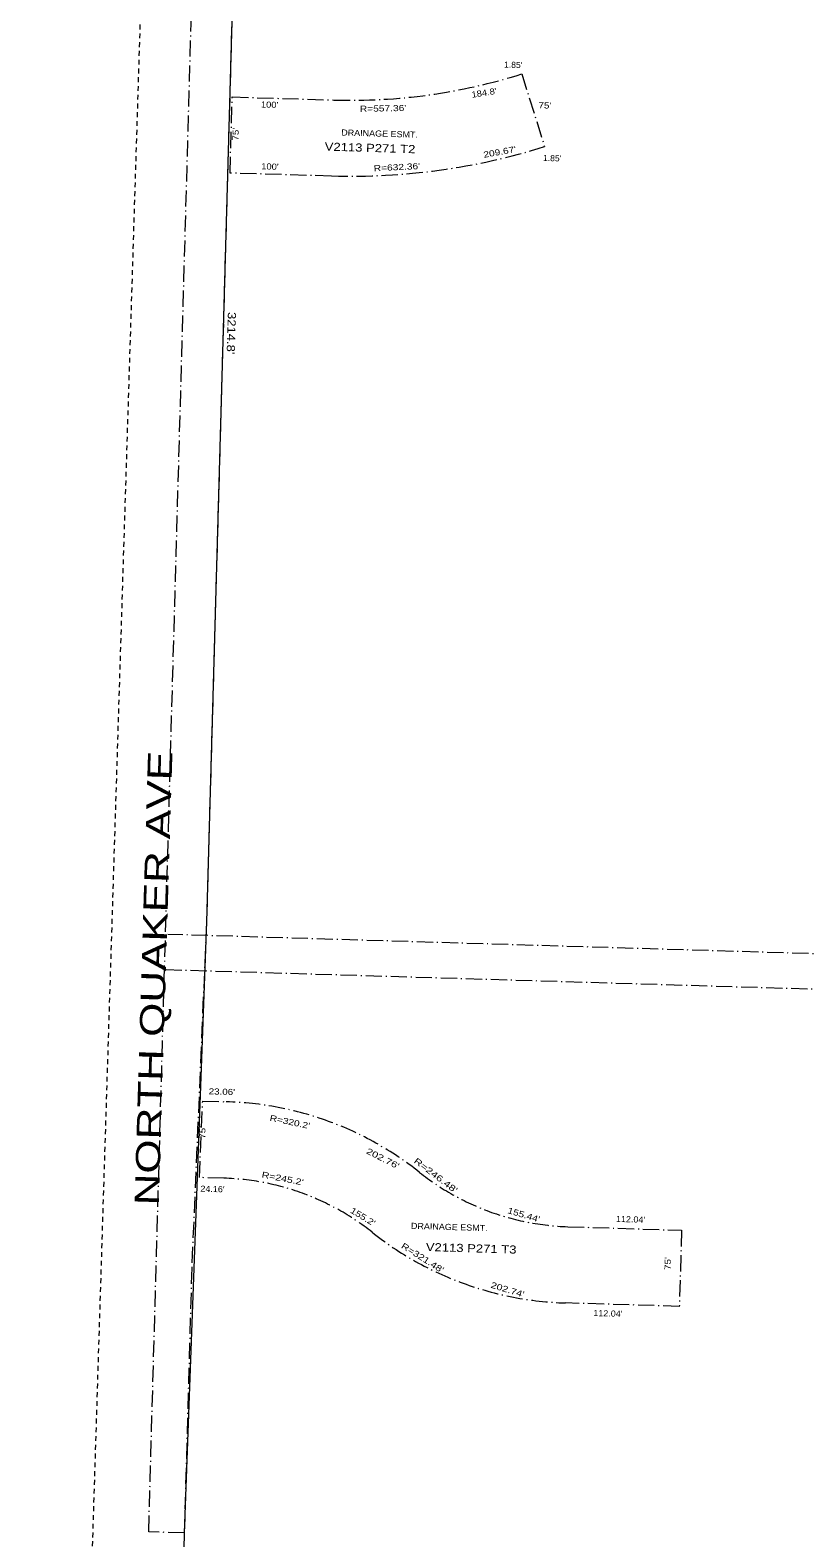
# Model space of a CAD drawing. Extents: x 931833 to 937396, y 7284156 to 7289627.
# Drawn here: x 931958 to 932721, y 7286348 to 7287834 of the extents above; entities that cross this region are included whole.
import ezdxf
from ezdxf.enums import TextEntityAlignment as Align

# ---------------------------------------------------------------- set-up
doc = ezdxf.new("R2010")
doc.units = 0
doc.header["$LTSCALE"] = 3.2
doc.linetypes.add('DOT_DASHED', pattern=[7.7, 5, -1.2, 0.3, -1.2])
doc.linetypes.add('SHORT_DASHED', pattern=[2.7, 1.5, -1.2])
for name, color, linetype, lineweight in [('1', 7, 'SHORT_DASHED', 13), ('21', 7, 'DOT_DASHED', 13), ('6', 7, 'Continuous', 13)]:
    doc.layers.add(name, color=color, linetype=linetype, lineweight=lineweight)
for name, color, linetype in [('11', 7, 'Continuous'), ('13', 7, 'Continuous'), ('19', 7, 'Continuous'), ('22', 7, 'Continuous')]:
    doc.layers.add(name, color=color, linetype=linetype)

msp = doc.modelspace()

# ---------------------------------------------------------------- linework, layer by layer
at = {"layer": '1'}
msp.add_lwpolyline([(931958.046, 7284388.823), (937216.06, 7284229.243), (937378.045, 7289468.687), (932122.06, 7289626.607)], close=True, dxfattribs=at)
at = {"layer": '21'}
for p, q in [((932441.733, 7287790.461), (932464.258, 7287718.923)), ((932254.64, 7287690.039), (932254.632, 7287689.797)), ((936196.609, 7286819.455), (932093.561, 7286942.879)), ((936195.556, 7286784.472), (932091.751, 7286907.918))]:
    msp.add_line(p, q, dxfattribs=at)
msp.add_lwpolyline([(932189.627, 7289022.263), (932131.58, 7286955.237), (932117.011, 7286614.518), (932109.674, 7286353.262), (932074.69, 7286354.314), (932149.644, 7289023.462), (932189.626, 7289022.26)], close=True, dxfattribs=at)
for points in [[(932254.632, 7287689.797), (932154.678, 7287692.804), (932156.933, 7287767.77), (932256.888, 7287764.763)], [(932148.734, 7286702.66), (932124.583, 7286703.335), (932127.789, 7286778.653), (932150.84, 7286778.006)], [(932487.115, 7286654.94), (932599.099, 7286651.408), (932596.845, 7286576.442), (932484.855, 7286579.811)]]:
    msp.add_lwpolyline(points, dxfattribs=at)
for centre, radius, start, end in [((932273.646, 7288321.871), 557.36, 268.277, 287.55243), ((932274.345, 7288322.092), 632.36, 268.2143, 287.47707), ((932141.856, 7286458.112), 320.02, 51.47464, 88.39123), ((932141.882, 7286457.556), 245.2, 51.51646, 88.39874), ((932494.706, 7286901.303), 246.48, 231.4747, 268.23516), ((932494.521, 7286901.146), 321.48, 231.51646, 268.277)]:
    msp.add_arc(centre, radius, start, end, dxfattribs=at)
at = {"layer": '6'}
msp.add_lwpolyline([(932192.265, 7289116.223), (932131.404, 7286955.243), (932109.498, 7286353.268), (932103.461, 7286041.76)], dxfattribs=at)

# ---------------------------------------------------------------- texts
at = {"layer": '11', "width": 1.2}
msp.add_text("3214.8'", height=8, rotation=268.277, dxfattribs=at).set_placement((932151.994, 7287535.196), align=Align.CENTER)
at = {"layer": '13', "width": 1.2}
for s, p in [('V2113 P271 T2', (932292.396, 7287713.645)), ('V2113 P271 T3', (932391.888, 7286629.694))]:
    msp.add_text(s, height=8, rotation=358.277, dxfattribs=at).set_placement(p, align=Align.CENTER)
at = {"layer": '19', "width": 1.35}
msp.add_text('NORTH QUAKER AVE', height=24, rotation=88.277, dxfattribs=at).set_placement((932091.344, 7286899.349), align=Align.CENTER)
at = {"layer": '22'}
for s, rotation, width, p in [("1.85'", 358.277, 1.05, (932433.275, 7287796.449)), ("184.8'", 8.956, 1.15, (932405.101, 7287768.889)), ("100'", 358.277, 1.15, (932193.555, 7287757.193)), ("R=557.36'", 1.189, 1.25, (932305.357, 7287753.535)), ("75'", 358.277, 1.2, (932464.466, 7287756.467)), ("75'", 88.277, 1.2, (932163.158, 7287731.005)), ('DRAINAGE ESMT.', 358.277, 1.1, (932301.818, 7287728.716)), ("209.67'", 10.125, 1.25, (932420.666, 7287710.674)), ("1.85'", 358.277, 1.05, (932471.619, 7287704.498)), ("100'", 358.277, 1.15, (932193.892, 7287696.279)), ("R=632.36'", 2.834, 1.25, (932319.066, 7287695.633)), ("23.06'", 358.277, 1.2, (932146.577, 7286784.934)), ("R=320.2'", 348.257, 1.25, (932212.997, 7286755.272)), ("75'", 88.277, 1.2, (932130.447, 7286747.815)), ("202.76'", 332.888, 1.35, (932303.778, 7286719.423)), ("R=246.48'", 322.82, 1.4, (932355.395, 7286703.077)), ("R=245.2'", 349.17, 1.3, (932205.956, 7286699.491)), ("24.16'", 358.277, 1.1, (932137.379, 7286689.064)), ("155.2'", 328.679, 1.25, (932283.931, 7286662.207)), ("155.44'", 343.257, 1.25, (932442.918, 7286663.723)), ('DRAINAGE ESMT.', 358.277, 1.1, (932370.406, 7286651.679)), ("112.04'", 358.277, 1.1, (932548.754, 7286659.219)), ("R=321.48'", 327.751, 1.3, (932342.591, 7286621.729)), ("75'", 88.277, 1.2, (932588.379, 7286618.567)), ("202.74'", 343.09, 1.3, (932426.976, 7286590.049)), ("112.04'", 358.277, 1.1, (932526.449, 7286566.539))]:
    msp.add_text(s, height=6, rotation=rotation, dxfattribs=dict(at, width=width)).set_placement(p, align=Align.CENTER)

doc.saveas('drawing.dxf')
